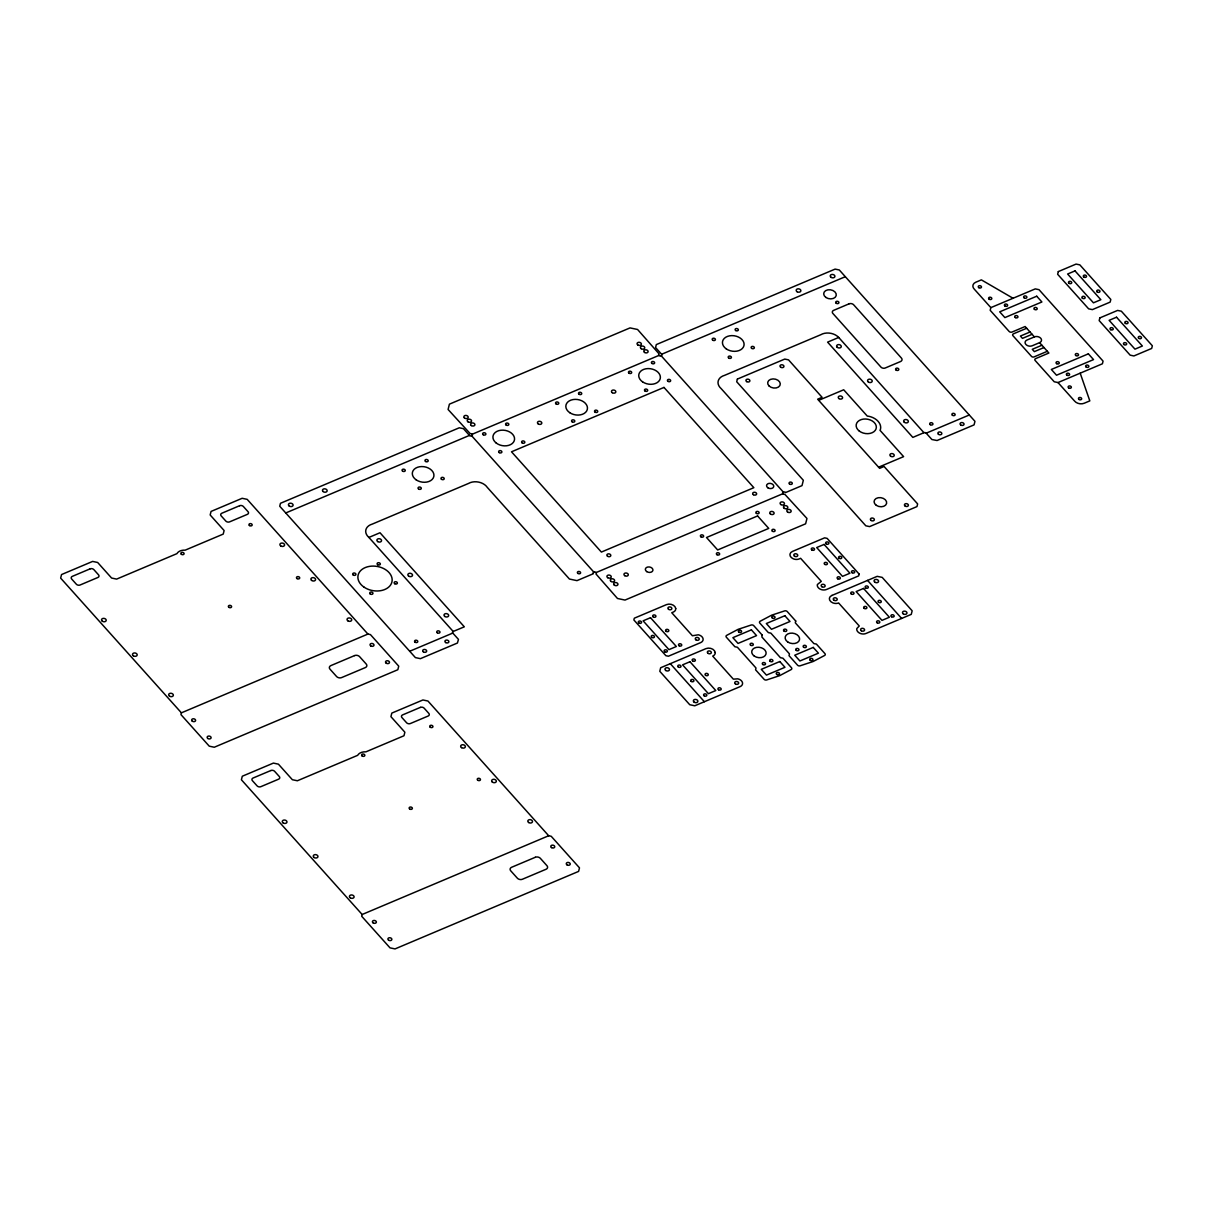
<?xml version="1.0" encoding="UTF-8"?>
<svg xmlns="http://www.w3.org/2000/svg" width="1213" height="1213" viewBox="0 0 1213 1213"><rect width="100%" height="100%" fill="white"/><g stroke="black" fill="none" stroke-linecap="round" stroke-linejoin="round"><path stroke-width="1.5" d="M1039.586 342.657L1048.881 353.028L1035.462 358.699A1.865 1.334 9.5 0 0 1035.129 360.458L1054.218 381.761L1057.994 382.55L1102.405 363.794L1103.072 361.125L1039.025 289.68L1035.265 288.891L990.854 307.632L990.172 310.301L1009.095 331.407A2.168 1.547 9.5 0 0 1012.082 332.028L1025.121 326.524L1034.416 336.896A4.549 3.23 9.5 0 1 1040.709 338.215A4.549 3.23 9.5 0 1 1039.586 342.657L1032.187 345.781A4.549 3.23 9.5 0 1 1025.895 344.462A4.549 3.23 9.5 0 1 1027.017 340.019L1034.416 336.896M181.404 712.835L180.949 714.609L209.258 746.177L214.276 747.238L397.834 669.728L398.743 666.18L370.435 634.596L367.918 634.065L181.404 712.835L60.65 578.116L61.545 574.553L92.628 561.422L97.662 562.483L111.596 578.04L116.63 579.101L176.886 553.659A9.158 6.52 9.5 0 1 185.18 550.156L223.222 534.099L224.117 530.536L210.167 514.979L211.062 511.431L242.145 498.3L247.179 499.347L367.918 634.065M362.156 914.496L361.701 916.27L390.01 947.853L395.029 948.915L578.601 871.404L579.496 867.856L551.202 836.273L548.685 835.742L362.156 914.496L241.402 779.777L242.297 776.229L273.395 763.098L278.414 764.16L292.363 779.716L297.382 780.763L357.638 755.335A9.158 6.52 9.5 0 1 365.932 751.833L403.974 735.76L404.869 732.212L390.92 716.656L391.814 713.092L422.912 699.977L427.931 701.023L548.685 835.742M285.752 512.963L469.461 435.406A1.638 1.168 9.5 0 0 471.614 435.922A1.638 1.168 9.5 0 0 472.266 434.466A1.638 1.168 9.5 0 0 470.25 433.693L448.082 409.478L449.416 404.156L630.017 327.904L637.568 329.481L659.114 353.923A1.638 1.168 9.5 0 0 659.068 355.515A1.638 1.168 9.5 0 0 661.252 355.849L783.31 492.084A1.638 1.168 9.5 0 1 785.569 492.569L802.005 485.625L803.34 480.287L721.219 388.676A12.054 8.582 9.5 0 1 724.586 375.348L820.807 334.712A12.054 8.582 9.5 0 1 838.699 337.457L923.942 432.707A1.638 1.168 9.5 0 1 926.201 433.177L969.278 414.998M472.13 434.269L658.962 355.394M926.201 433.177L931.887 439.515L937.058 440.516L974.069 424.884L974.964 421.336L839.305 269.983L835.105 269.104L656.294 344.598L655.581 347.555L661.616 354.272L845.325 276.7M838.699 337.457L827.6 342.142L912.828 437.393L923.942 432.707M453.192 631.473L368.904 537.435L380.003 532.75L464.321 626.818L453.192 631.473A1.638 1.168 9.5 0 0 452.783 633.065L409.706 651.26M818.684 400.351L843.702 389.782L867.295 416.104L868.781 416.271A14.541 10.356 9.5 0 1 880.471 429.311L880.016 430.312L903.609 456.634L878.591 467.187M1026.668 328.253L1013.446 333.833A1.941 1.38 9.5 0 0 1012.976 335.743L1031.414 356.304A1.865 1.319 9.5 0 0 1034.037 356.91L1047.335 351.3M1030.034 331.998L1020.406 336.062L1022.468 338.366L1032.096 334.303M1041.906 345.25L1032.278 349.314L1034.355 351.618L1043.968 347.555M596.083 572.566L782.901 493.691M832.027 595.401L877.181 576.342L882.2 577.388L912.161 610.806L911.266 614.369L865.961 633.489A5.913 4.2 9.5 0 1 859.441 633.05A5.913 4.2 9.5 0 1 856.833 628.531L859.259 625.999L838.592 602.952A5.913 4.2 9.5 0 1 834.21 603.286L832.755 602.846A5.913 4.2 9.5 0 1 831.875 595.462L832.042 595.416M1013.052 298.262L981.362 279.869L975.737 282.25A6.823 4.867 9.5 0 0 974.327 289.194L990.854 307.632M661.616 354.272L661.676 354.332A1.638 1.168 9.5 0 1 661.252 355.849M1057.994 382.55L1074.521 400.987A6.823 4.867 9.5 0 0 1084.195 403.247L1089.82 400.881L1080.192 373.164M867.553 580.39L901.638 618.433M471.736 435.876L593.824 572.096M469.461 435.406L463.442 428.674L459.257 427.795L280.476 503.289L279.733 506.246L415.392 657.598L420.411 658.659L457.422 643.026L458.469 639.403L452.783 633.065M670.304 663.678L704.389 701.721M783.431 492.038A1.638 1.168 9.5 0 0 782.764 493.494A1.638 1.168 9.5 0 0 784.781 494.267L806.963 518.482L805.614 523.804L625.013 600.071L617.478 598.479L595.992 573.992A1.638 1.168 9.5 0 0 595.901 572.4A1.638 1.168 9.5 0 0 593.703 572.142A1.638 1.168 9.5 0 0 593.415 573.688L576.979 580.633L569.443 579.041L487.323 487.429A12.054 8.582 9.5 0 0 468.476 483.471L372.255 524.107A12.054 8.582 9.5 0 0 368.904 537.435M675.717 608.456L675.656 609.548A5.913 4.2 9.5 0 1 673.23 612.095L671.759 612.717L692.411 635.764L698.279 634.793A5.913 4.2 9.5 0 1 702.979 638.432A5.913 4.2 9.5 0 1 700.614 642.632L668.408 656.218L665.892 655.702L633.868 619.964L634.323 618.19L666.528 604.605A5.913 4.2 9.5 0 1 675.717 608.456M715.185 652.473L715.109 653.58A5.913 4.2 9.5 0 1 712.698 656.112L733.349 679.159L737.731 678.825A5.913 4.2 9.5 0 1 742.432 682.464A5.913 4.2 9.5 0 1 740.066 686.649L694.761 705.784L689.742 704.723L659.781 671.305L660.676 667.741L705.981 648.621A5.913 4.2 9.5 0 1 715.185 652.473M737.383 379.078L736.7 381.746L865.824 525.805L869.585 526.594L916.967 506.594L917.635 503.926L884.065 466.474L879.622 468.339L817.653 399.198L822.096 397.318L788.526 359.867L784.75 359.078L737.383 379.078M762.28 635.172L761.84 636.946L780.429 657.689L782.946 658.219L791.467 667.726A2.001 1.425 9.5 0 1 791.103 669.606L779.686 675.641L766.692 679.932A2.001 1.425 9.5 0 1 764.084 679.295L755.563 669.788L756.002 667.999L737.413 647.257L734.896 646.741L726.375 637.234A2.001 1.425 9.5 0 1 726.723 635.339L738.156 629.32L751.15 625.029A2.001 1.425 9.5 0 1 753.758 625.665L762.28 635.172M795.743 621.041L795.288 622.83L813.878 643.572L816.394 644.088L824.916 653.595A2.001 1.425 9.5 0 1 824.567 655.49L813.135 661.51L800.14 665.801A2.001 1.425 9.5 0 1 797.532 665.164L789.011 655.657L789.466 653.883L770.861 633.141L768.36 632.61L759.838 623.103A2.001 1.425 9.5 0 1 760.187 621.223L771.62 615.188L784.614 610.912A2.001 1.425 9.5 0 1 787.222 611.534L795.743 621.041M859.153 574.098L858.713 575.872L826.508 589.473A5.913 4.2 9.5 0 1 819.988 589.033A5.913 4.2 9.5 0 1 817.38 584.514L821.277 581.361L800.61 558.298L799.14 558.935A5.913 4.2 9.5 0 1 794.758 559.269L793.287 558.814A5.913 4.2 9.5 0 1 792.423 551.445L824.628 537.844L827.13 538.375L859.153 574.098M1058.312 271.591L1057.63 274.259L1088.622 308.83L1092.397 309.618L1110.153 302.113L1110.82 299.459L1079.843 264.874L1076.067 264.085L1058.312 271.591M1099.827 317.912L1099.16 320.581L1130.152 355.151L1133.912 355.955L1151.683 348.449L1152.35 345.781L1121.358 311.21L1117.598 310.422L1099.827 317.912M90.096 568.852L72.34 576.357A2.729 1.941 9.5 0 0 71.673 579.01L76.313 584.196A2.729 1.941 9.5 0 0 80.088 585L97.844 577.494A2.729 1.941 9.5 0 0 98.526 574.826L93.871 569.64A2.729 1.941 9.5 0 0 90.096 568.852M239.613 505.715L221.858 513.22A2.729 1.941 9.5 0 0 221.175 515.889L225.83 521.074A2.729 1.941 9.5 0 0 229.606 521.863L247.361 514.357A2.729 1.941 9.5 0 0 248.043 511.704L243.388 506.518A2.729 1.941 9.5 0 0 239.613 505.715M848.827 303.932L834.028 310.194A3.23 2.305 9.5 0 0 833.134 313.742L880.638 366.751A3.214 2.29 9.5 0 0 885.672 367.812L900.471 361.565A3.578 2.547 9.5 0 0 901.365 358.002L853.846 304.994A3.381 2.411 9.5 0 0 848.827 303.932M663.981 387.417L511.507 451.797L601.375 552.067L753.849 487.687L663.981 387.417M1075.021 270.893L1067.622 274.017L1093.444 302.825L1100.843 299.702L1075.021 270.893M1036.721 296.215L999.709 311.832L1004.88 317.594L1041.891 301.976L1036.721 296.215M1116.536 317.215L1109.137 320.338L1134.959 349.147L1142.373 346.023L1116.536 317.215M354.56 655.596L330.876 665.603A3.639 2.593 9.5 0 0 329.981 669.151L336.592 676.536A3.639 2.593 9.5 0 0 341.626 677.582L365.31 667.59A3.639 2.593 9.5 0 0 366.205 664.027L359.594 656.658A3.639 2.593 9.5 0 0 354.56 655.596M1088.364 353.832L1051.353 369.465L1056.523 375.226L1093.535 359.594L1088.364 353.832M757.579 515.95L706.512 537.511L717.671 549.959L768.739 528.398L757.579 515.95M270.863 770.528L253.092 778.018A2.729 1.941 9.5 0 0 252.425 780.687L257.08 785.872A2.729 1.941 9.5 0 0 260.84 786.676L278.611 779.171A2.729 1.941 9.5 0 0 279.278 776.502L274.623 771.316A2.729 1.941 9.5 0 0 270.863 770.528M420.38 707.391L402.61 714.897A2.729 1.941 9.5 0 0 401.943 717.565L406.582 722.751A2.729 1.941 9.5 0 0 410.358 723.539L428.128 716.034A2.729 1.941 9.5 0 0 428.796 713.365L424.141 708.18A2.729 1.941 9.5 0 0 420.38 707.391M650.517 617.705L643.117 620.829L668.939 649.637L676.338 646.514L650.517 617.705M824.097 544.425L816.683 547.548L842.504 576.357L849.919 573.233L824.097 544.425M751.393 629.85L732.879 637.659L738.05 643.421L756.548 635.612L751.393 629.85M784.841 615.719L766.343 623.527L771.498 629.289L790.012 621.481L784.841 615.719M689.97 661.737L682.57 664.86L708.392 693.669L715.791 690.546L689.97 661.737M863.55 588.441L856.151 591.565L881.972 620.374L889.372 617.25L863.55 588.441M779.792 661.54L761.294 669.349L766.449 675.11L784.963 667.302L779.792 661.54M813.241 647.408L794.742 655.217L799.913 660.979L818.411 653.17L813.241 647.408M535.327 857.273L511.643 867.265A3.639 2.593 9.5 0 0 510.749 870.828L517.36 878.197A3.639 2.593 9.5 0 0 522.378 879.258L546.062 869.251A3.639 2.593 9.5 0 0 546.957 865.703L540.346 858.319A3.639 2.593 9.5 0 0 535.327 857.273M877.151 622.785A1.638 1.168 9.5 0 0 879.789 622.314A1.638 1.168 9.5 0 0 877.636 620.829A1.638 1.168 9.5 0 0 877.151 622.785M833.953 600.192A2.001 1.425 9.5 0 0 837.197 599.616A2.001 1.425 9.5 0 0 834.559 597.812A2.001 1.425 9.5 0 0 833.953 600.192M861.336 630.745A2.001 1.425 9.5 0 0 864.566 630.154A2.001 1.425 9.5 0 0 861.927 628.349A2.001 1.425 9.5 0 0 861.336 630.745M851.329 593.976A1.638 1.168 9.5 0 0 853.967 593.506A1.638 1.168 9.5 0 0 851.814 592.02A1.638 1.168 9.5 0 0 851.329 593.976M864.232 608.38A1.638 1.168 9.5 0 0 866.886 607.91A1.638 1.168 9.5 0 0 864.733 606.424A1.638 1.168 9.5 0 0 864.232 608.38M891.51 616.72A1.638 1.168 9.5 0 0 894.148 616.249A1.638 1.168 9.5 0 0 891.995 614.764A1.638 1.168 9.5 0 0 891.51 616.72M878.591 602.315A1.638 1.168 9.5 0 0 881.245 601.845A1.638 1.168 9.5 0 0 879.091 600.359A1.638 1.168 9.5 0 0 878.591 602.315M865.688 587.911A1.638 1.168 9.5 0 0 868.326 587.441A1.638 1.168 9.5 0 0 866.173 585.955A1.638 1.168 9.5 0 0 865.688 587.911M903.276 613.884A2.274 1.622 9.5 0 0 906.945 613.217A2.274 1.622 9.5 0 0 903.958 611.17A2.274 1.622 9.5 0 0 903.276 613.884M874.861 582.195A2.274 1.622 9.5 0 0 878.546 581.527A2.274 1.622 9.5 0 0 875.543 579.465A2.274 1.622 9.5 0 0 874.861 582.195M499.225 452.601A1.638 1.168 9.5 0 0 501.864 452.115A1.638 1.168 9.5 0 0 499.711 450.63A1.638 1.168 9.5 0 0 499.225 452.601M522.106 442.866A1.638 1.168 9.5 0 0 524.804 442.487A1.638 1.168 9.5 0 0 522.742 440.941A1.638 1.168 9.5 0 0 522.106 442.866M483.214 434.739A1.638 1.168 9.5 0 0 485.867 434.254A1.638 1.168 9.5 0 0 483.714 432.768A1.638 1.168 9.5 0 0 483.214 434.739M506.155 425.05A1.638 1.168 9.5 0 0 508.808 424.565A1.638 1.168 9.5 0 0 506.655 423.079A1.638 1.168 9.5 0 0 506.155 425.05M767.829 487.762A3.639 2.593 9.5 0 0 773.712 486.701A3.639 2.593 9.5 0 0 768.936 483.411A3.639 2.593 9.5 0 0 767.829 487.762M726.284 348.889A10.902 7.763 9.5 0 0 743.933 345.72A10.902 7.763 9.5 0 0 729.574 335.834A10.902 7.763 9.5 0 0 726.284 348.889M728.755 358.062A1.638 1.168 9.5 0 0 731.394 357.592A1.638 1.168 9.5 0 0 729.24 356.106A1.638 1.168 9.5 0 0 728.755 358.062M751.696 348.374A1.638 1.168 9.5 0 0 754.334 347.904A1.638 1.168 9.5 0 0 752.181 346.418A1.638 1.168 9.5 0 0 751.696 348.374M735.685 330.512A1.638 1.168 9.5 0 0 738.323 330.042A1.638 1.168 9.5 0 0 736.17 328.556A1.638 1.168 9.5 0 0 735.685 330.512M712.744 340.201A1.638 1.168 9.5 0 0 715.382 339.731A1.638 1.168 9.5 0 0 713.229 338.245A1.638 1.168 9.5 0 0 712.744 340.201M930.235 424.656A1.638 1.168 9.5 0 0 932.918 424.232A1.638 1.168 9.5 0 0 930.811 422.715A1.638 1.168 9.5 0 0 930.235 424.656M952.463 415.301A1.638 1.168 9.5 0 0 955.116 414.846A1.638 1.168 9.5 0 0 952.993 413.345A1.638 1.168 9.5 0 0 952.463 415.301M496.102 442.927A10.902 7.763 9.5 0 0 514.206 440.865A10.902 7.763 9.5 0 0 500.908 430.236A10.902 7.763 9.5 0 0 496.102 442.927M651.79 363.324A1.638 1.168 9.5 0 0 654.55 363.187A1.638 1.168 9.5 0 0 652.73 361.489A1.638 1.168 9.5 0 0 651.79 363.324M667.984 381.337A1.638 1.168 9.5 0 0 670.637 380.867A1.638 1.168 9.5 0 0 668.484 379.381A1.638 1.168 9.5 0 0 667.984 381.337M645.043 391.026A1.638 1.168 9.5 0 0 647.681 390.556A1.638 1.168 9.5 0 0 645.528 389.07A1.638 1.168 9.5 0 0 645.043 391.026M629.031 373.164A1.638 1.168 9.5 0 0 631.67 372.694A1.638 1.168 9.5 0 0 629.517 371.208A1.638 1.168 9.5 0 0 629.031 373.164M642.572 381.852A10.902 7.763 9.5 0 0 660.221 378.683A10.902 7.763 9.5 0 0 645.862 368.797A10.902 7.763 9.5 0 0 642.572 381.852M607.561 556.267A2.001 1.425 9.5 0 0 610.791 555.675A2.001 1.425 9.5 0 0 608.168 553.871A2.001 1.425 9.5 0 0 607.561 556.267M753.379 494.692A2.001 1.425 9.5 0 0 756.609 494.116A2.001 1.425 9.5 0 0 753.97 492.296A2.001 1.425 9.5 0 0 753.379 494.692M569.67 412.632A10.902 7.763 9.5 0 0 587.304 409.463A10.902 7.763 9.5 0 0 572.961 399.577A10.902 7.763 9.5 0 0 569.67 412.632M595.083 412.117A1.638 1.168 9.5 0 0 597.721 411.647A1.638 1.168 9.5 0 0 595.568 410.161A1.638 1.168 9.5 0 0 595.083 412.117M572.127 421.806A1.638 1.168 9.5 0 0 574.78 421.336A1.638 1.168 9.5 0 0 572.627 419.85A1.638 1.168 9.5 0 0 572.127 421.806M556.115 403.944A1.638 1.168 9.5 0 0 558.768 403.474A1.638 1.168 9.5 0 0 556.615 401.988A1.638 1.168 9.5 0 0 556.115 403.944M579.071 394.255A1.638 1.168 9.5 0 0 581.709 393.785A1.638 1.168 9.5 0 0 579.556 392.299A1.638 1.168 9.5 0 0 579.071 394.255M538.238 423.928A2.183 1.547 9.5 0 0 541.771 423.292A2.183 1.547 9.5 0 0 538.906 421.32A2.183 1.547 9.5 0 0 538.238 423.928M612.262 392.678A2.183 1.547 9.5 0 0 615.795 392.042A2.183 1.547 9.5 0 0 612.914 390.07A2.183 1.547 9.5 0 0 612.262 392.678M789.466 483.926A1.638 1.168 9.5 0 0 792.225 483.744A1.638 1.168 9.5 0 0 790.376 482.077A1.638 1.168 9.5 0 0 789.466 483.926M836.242 303.265A1.638 1.168 9.5 0 0 838.896 302.795A1.638 1.168 9.5 0 0 836.743 301.309A1.638 1.168 9.5 0 0 836.242 303.265M896.149 370.101A1.638 1.168 9.5 0 0 898.803 369.631A1.638 1.168 9.5 0 0 896.65 368.146A1.638 1.168 9.5 0 0 896.149 370.101M825.917 297.458A6.353 4.534 9.5 0 0 836.197 295.608A6.353 4.534 9.5 0 0 827.827 289.846A6.353 4.534 9.5 0 0 825.917 297.458M464.336 417.833A2.183 1.547 9.5 0 0 468.051 417.727A2.183 1.547 9.5 0 0 465.716 415.422A2.183 1.547 9.5 0 0 464.336 417.833M637.826 344.947A2.183 1.547 9.5 0 0 641.359 344.325A2.183 1.547 9.5 0 0 638.508 342.339A2.183 1.547 9.5 0 0 637.826 344.947M471.357 425.566A2.183 1.547 9.5 0 0 474.874 424.929A2.183 1.547 9.5 0 0 472.009 422.958A2.183 1.547 9.5 0 0 471.357 425.566M644.558 352.437A2.183 1.547 9.5 0 0 648.076 351.8A2.183 1.547 9.5 0 0 645.21 349.829A2.183 1.547 9.5 0 0 644.558 352.437M641.192 348.692A2.183 1.547 9.5 0 0 644.725 348.055A2.183 1.547 9.5 0 0 641.844 346.084A2.183 1.547 9.5 0 0 641.192 348.692M467.991 421.821A2.183 1.547 9.5 0 0 471.523 421.184A2.183 1.547 9.5 0 0 468.643 419.213A2.183 1.547 9.5 0 0 467.991 421.821M646.711 571.581A3.821 2.714 9.5 0 0 652.882 570.474A3.821 2.714 9.5 0 0 647.848 567.002A3.821 2.714 9.5 0 0 646.711 571.581M700.962 536.828A1.638 1.168 9.5 0 0 703.616 536.358A1.638 1.168 9.5 0 0 701.463 534.872A1.638 1.168 9.5 0 0 700.962 536.828M772.454 531.264A1.638 1.168 9.5 0 0 775.092 530.778A1.638 1.168 9.5 0 0 772.954 529.308A1.638 1.168 9.5 0 0 772.454 531.264M756.381 513.342A1.638 1.168 9.5 0 0 759.095 512.993A1.638 1.168 9.5 0 0 757.064 511.416A1.638 1.168 9.5 0 0 756.381 513.342M716.959 554.69A1.638 1.168 9.5 0 0 719.612 554.22A1.638 1.168 9.5 0 0 717.459 552.734A1.638 1.168 9.5 0 0 716.959 554.69M770.346 513.918A2.183 1.547 9.5 0 0 774.015 513.645A2.183 1.547 9.5 0 0 771.498 511.431A2.183 1.547 9.5 0 0 770.346 513.918M624.74 575.659A2.183 1.547 9.5 0 0 628.273 575.023A2.183 1.547 9.5 0 0 625.408 573.036A2.183 1.547 9.5 0 0 624.74 575.659M784.25 508.308A2.183 1.547 9.5 0 0 787.783 507.671A2.183 1.547 9.5 0 0 784.902 505.685A2.183 1.547 9.5 0 0 784.25 508.308M611.049 581.436A2.183 1.547 9.5 0 0 614.582 580.8A2.183 1.547 9.5 0 0 611.701 578.828A2.183 1.547 9.5 0 0 611.049 581.436M607.698 577.691A2.183 1.547 9.5 0 0 611.216 577.054A2.183 1.547 9.5 0 0 608.35 575.083A2.183 1.547 9.5 0 0 607.698 577.691M780.899 504.563A2.183 1.547 9.5 0 0 784.417 503.926A2.183 1.547 9.5 0 0 781.551 501.939A2.183 1.547 9.5 0 0 780.899 504.563M614.4 585.182A2.183 1.547 9.5 0 0 617.933 584.545A2.183 1.547 9.5 0 0 615.067 582.574A2.183 1.547 9.5 0 0 614.4 585.182M787.601 512.053A2.183 1.547 9.5 0 0 791.134 511.416A2.183 1.547 9.5 0 0 788.268 509.43A2.183 1.547 9.5 0 0 787.601 512.053M444.822 616.462A2.365 1.683 9.5 0 0 448.643 615.795A2.365 1.683 9.5 0 0 445.55 613.642A2.365 1.683 9.5 0 0 444.822 616.462M408.614 576.084A2.365 1.683 9.5 0 0 412.481 575.508A2.365 1.683 9.5 0 0 409.478 573.294A2.365 1.683 9.5 0 0 408.614 576.084M377.698 541.559A2.365 1.683 9.5 0 0 381.519 540.877A2.365 1.683 9.5 0 0 378.411 538.739A2.365 1.683 9.5 0 0 377.698 541.559M837.167 347.236A2.365 1.683 9.5 0 0 841.155 347.009A2.365 1.683 9.5 0 0 838.501 344.583A2.365 1.683 9.5 0 0 837.167 347.236M868.432 382.065A2.365 1.683 9.5 0 0 872.208 381.307A2.365 1.683 9.5 0 0 869.054 379.214A2.365 1.683 9.5 0 0 868.432 382.065M904.261 422.215A2.365 1.683 9.5 0 0 908.234 421.912A2.365 1.683 9.5 0 0 905.52 419.516A2.365 1.683 9.5 0 0 904.261 422.215M445.656 642.541A2.001 1.425 9.5 0 0 448.855 641.874A2.001 1.425 9.5 0 0 446.141 640.13A2.001 1.425 9.5 0 0 445.656 642.541M423.398 651.881A2.001 1.425 9.5 0 0 426.642 651.305A2.001 1.425 9.5 0 0 424.004 649.486A2.001 1.425 9.5 0 0 423.398 651.881M938.483 434.299A2.001 1.425 9.5 0 0 941.773 433.875A2.001 1.425 9.5 0 0 939.287 431.964A2.001 1.425 9.5 0 0 938.483 434.299M960.681 424.929A2.001 1.425 9.5 0 0 963.986 424.489A2.001 1.425 9.5 0 0 961.484 422.579A2.001 1.425 9.5 0 0 960.681 424.929M797.108 291.742A2.365 1.683 9.5 0 0 800.853 290.908A2.365 1.683 9.5 0 0 797.608 288.876A2.365 1.683 9.5 0 0 797.108 291.742M831.102 277.337A2.365 1.683 9.5 0 0 834.893 276.579A2.365 1.683 9.5 0 0 831.724 274.487A2.365 1.683 9.5 0 0 831.102 277.337M323.022 491.477A2.365 1.683 9.5 0 0 327.025 491.265A2.365 1.683 9.5 0 0 324.387 488.824A2.365 1.683 9.5 0 0 323.022 491.477M289.255 506.064A2.365 1.683 9.5 0 0 293.076 505.381A2.365 1.683 9.5 0 0 289.968 503.243A2.365 1.683 9.5 0 0 289.255 506.064M415.028 642.132A1.638 1.168 9.5 0 0 417.742 641.798A1.638 1.168 9.5 0 0 415.71 640.221A1.638 1.168 9.5 0 0 415.028 642.132M437.211 632.731A1.638 1.168 9.5 0 0 439.925 632.458A1.638 1.168 9.5 0 0 437.954 630.836A1.638 1.168 9.5 0 0 437.211 632.731M402.61 471.144A1.638 1.168 9.5 0 0 405.248 470.674A1.638 1.168 9.5 0 0 403.095 469.188A1.638 1.168 9.5 0 0 402.61 471.144M425.551 461.456A1.638 1.168 9.5 0 0 428.189 460.985A1.638 1.168 9.5 0 0 426.036 459.5A1.638 1.168 9.5 0 0 425.551 461.456M418.576 488.991A1.638 1.168 9.5 0 0 421.26 488.566A1.638 1.168 9.5 0 0 419.152 487.05A1.638 1.168 9.5 0 0 418.576 488.991M441.456 479.241A1.638 1.168 9.5 0 0 444.17 478.953A1.638 1.168 9.5 0 0 442.184 477.346A1.638 1.168 9.5 0 0 441.456 479.241M416.15 479.832A10.902 7.763 9.5 0 0 433.784 476.664A10.902 7.763 9.5 0 0 419.44 466.778A10.902 7.763 9.5 0 0 416.15 479.832M577.888 573.4A1.638 1.168 9.5 0 0 580.572 573.021A1.638 1.168 9.5 0 0 578.525 571.475A1.638 1.168 9.5 0 0 577.888 573.4M377.668 564.682A1.638 1.168 9.5 0 0 380.321 564.197A1.638 1.168 9.5 0 0 378.168 562.726A1.638 1.168 9.5 0 0 377.668 564.682M363.976 587.107A17.27 12.297 9.5 0 0 391.905 582.073A17.27 12.297 9.5 0 0 369.192 566.426A17.27 12.297 9.5 0 0 363.976 587.107M370.283 594.006A1.638 1.168 9.5 0 0 372.937 593.536A1.638 1.168 9.5 0 0 370.784 592.05A1.638 1.168 9.5 0 0 370.283 594.006M394.741 583.711A1.638 1.168 9.5 0 0 397.364 583.195A1.638 1.168 9.5 0 0 395.18 581.74A1.638 1.168 9.5 0 0 394.741 583.711M353.241 574.992A1.638 1.168 9.5 0 0 355.894 574.522A1.638 1.168 9.5 0 0 353.741 573.036A1.638 1.168 9.5 0 0 353.241 574.992M207.848 738.49A2.001 1.425 9.5 0 0 211.077 737.913A2.001 1.425 9.5 0 0 208.439 736.094A2.001 1.425 9.5 0 0 207.848 738.49M192.245 721.129A2.001 1.425 9.5 0 0 195.551 720.719A2.001 1.425 9.5 0 0 193.079 718.793A2.001 1.425 9.5 0 0 192.245 721.129M386.159 663.132A2.001 1.425 9.5 0 0 389.449 662.647A2.001 1.425 9.5 0 0 386.902 660.767A2.001 1.425 9.5 0 0 386.159 663.132M370.738 645.892A2.001 1.425 9.5 0 0 373.968 645.301A2.001 1.425 9.5 0 0 371.33 643.496A2.001 1.425 9.5 0 0 370.738 645.892M102.362 621.238A2.365 1.683 9.5 0 0 106.183 620.556A2.365 1.683 9.5 0 0 103.075 618.403A2.365 1.683 9.5 0 0 102.362 621.238M133.339 655.808A2.365 1.683 9.5 0 0 137.16 655.126A2.365 1.683 9.5 0 0 134.052 652.988A2.365 1.683 9.5 0 0 133.339 655.808M169.593 696.217A2.365 1.683 9.5 0 0 173.338 695.367A2.365 1.683 9.5 0 0 170.078 693.336A2.365 1.683 9.5 0 0 169.593 696.217M280.734 545.926A2.365 1.683 9.5 0 0 284.555 545.228A2.365 1.683 9.5 0 0 281.446 543.09A2.365 1.683 9.5 0 0 280.734 545.926M311.544 580.36A2.365 1.683 9.5 0 0 315.486 579.981A2.365 1.683 9.5 0 0 312.681 577.631A2.365 1.683 9.5 0 0 311.544 580.36M347.873 620.829A2.365 1.683 9.5 0 0 351.694 620.146A2.365 1.683 9.5 0 0 348.586 617.993A2.365 1.683 9.5 0 0 347.873 620.829M839.032 398.607A2.183 1.547 9.5 0 0 842.565 397.97A2.183 1.547 9.5 0 0 839.684 395.999A2.183 1.547 9.5 0 0 839.032 398.607M890.63 456.194A2.183 1.547 9.5 0 0 894.193 455.633A2.183 1.547 9.5 0 0 891.403 453.601A2.183 1.547 9.5 0 0 890.63 456.194M859.244 431.024A10.174 7.248 9.5 0 0 876.059 428.886A10.174 7.248 9.5 0 0 863.444 419.091A10.174 7.248 9.5 0 0 859.244 431.024M905.201 506.109A2.001 1.425 9.5 0 0 908.385 505.442A2.001 1.425 9.5 0 0 905.686 503.683A2.001 1.425 9.5 0 0 905.201 506.109M871.101 520.453A2.001 1.425 9.5 0 0 874.33 519.861A2.001 1.425 9.5 0 0 871.707 518.057A2.001 1.425 9.5 0 0 871.101 520.453M746.632 381.579A2.001 1.425 9.5 0 0 749.861 381.003A2.001 1.425 9.5 0 0 747.238 379.184A2.001 1.425 9.5 0 0 746.632 381.579M780.687 367.205A2.001 1.425 9.5 0 0 783.916 366.629A2.001 1.425 9.5 0 0 781.278 364.81A2.001 1.425 9.5 0 0 780.687 367.205M876.302 505.336A6.353 4.534 9.5 0 0 886.582 503.486A6.353 4.534 9.5 0 0 878.212 497.724A6.353 4.534 9.5 0 0 876.302 505.336M769.027 385.916A6.353 4.534 9.5 0 0 779.853 385.628A6.353 4.534 9.5 0 0 773.03 378.896A6.353 4.534 9.5 0 0 769.027 385.916M1004.971 306.025A1.638 1.168 9.5 0 0 1007.609 305.54A1.638 1.168 9.5 0 0 1005.456 304.054A1.638 1.168 9.5 0 0 1004.971 306.025M1024.212 297.898A1.638 1.168 9.5 0 0 1026.865 297.412A1.638 1.168 9.5 0 0 1024.712 295.927A1.638 1.168 9.5 0 0 1024.212 297.898M1034.431 309.33A1.638 1.168 9.5 0 0 1037.16 309.042A1.638 1.168 9.5 0 0 1035.174 307.435A1.638 1.168 9.5 0 0 1034.431 309.33M1015.357 317.579A1.638 1.168 9.5 0 0 1017.95 317.018A1.638 1.168 9.5 0 0 1015.721 315.592A1.638 1.168 9.5 0 0 1015.357 317.579M1056.614 363.642A1.638 1.168 9.5 0 0 1059.252 363.157A1.638 1.168 9.5 0 0 1057.099 361.686A1.638 1.168 9.5 0 0 1056.614 363.642M1075.855 355.515A1.638 1.168 9.5 0 0 1078.509 355.045A1.638 1.168 9.5 0 0 1076.356 353.559A1.638 1.168 9.5 0 0 1075.855 355.515M1086.12 366.993A1.638 1.168 9.5 0 0 1088.819 366.629A1.638 1.168 9.5 0 0 1086.772 365.068A1.638 1.168 9.5 0 0 1086.12 366.993M1066.94 375.166A1.638 1.168 9.5 0 0 1069.593 374.681A1.638 1.168 9.5 0 0 1067.44 373.21A1.638 1.168 9.5 0 0 1066.94 375.166M1125.391 323.371A1.638 1.168 9.5 0 0 1128.045 322.901A1.638 1.168 9.5 0 0 1125.891 321.415A1.638 1.168 9.5 0 0 1125.391 323.371M1138.825 338.366A1.638 1.168 9.5 0 0 1141.463 337.881A1.638 1.168 9.5 0 0 1139.31 336.395A1.638 1.168 9.5 0 0 1138.825 338.366M1123.905 344.522A1.638 1.168 9.5 0 0 1126.634 344.234A1.638 1.168 9.5 0 0 1124.648 342.627A1.638 1.168 9.5 0 0 1123.905 344.522M1110.653 329.663A1.638 1.168 9.5 0 0 1113.246 329.102A1.638 1.168 9.5 0 0 1111.017 327.677A1.638 1.168 9.5 0 0 1110.653 329.663M1083.876 277.049A1.638 1.168 9.5 0 0 1086.514 276.579A1.638 1.168 9.5 0 0 1084.361 275.093A1.638 1.168 9.5 0 0 1083.876 277.049M1097.295 292.03A1.638 1.168 9.5 0 0 1099.948 291.56A1.638 1.168 9.5 0 0 1097.795 290.074A1.638 1.168 9.5 0 0 1097.295 292.03M1082.39 298.201A1.638 1.168 9.5 0 0 1085.104 297.913A1.638 1.168 9.5 0 0 1083.133 296.306A1.638 1.168 9.5 0 0 1082.39 298.201M1069.123 283.342A1.638 1.168 9.5 0 0 1071.731 282.781A1.638 1.168 9.5 0 0 1069.487 281.355A1.638 1.168 9.5 0 0 1069.123 283.342M978.83 287.663A1.638 1.168 9.5 0 0 981.469 287.193A1.638 1.168 9.5 0 0 979.316 285.707A1.638 1.168 9.5 0 0 978.83 287.663M989.156 299.186A1.638 1.168 9.5 0 0 991.794 298.716A1.638 1.168 9.5 0 0 989.656 297.23A1.638 1.168 9.5 0 0 989.156 299.186M1068.683 387.933A1.638 1.168 9.5 0 0 1071.337 387.447A1.638 1.168 9.5 0 0 1069.184 385.977A1.638 1.168 9.5 0 0 1068.683 387.933M1079.024 399.456A1.638 1.168 9.5 0 0 1081.662 398.971A1.638 1.168 9.5 0 0 1079.509 397.5A1.638 1.168 9.5 0 0 1079.024 399.456M228.939 607.349A1.638 1.168 9.5 0 0 231.577 606.864A1.638 1.168 9.5 0 0 229.439 605.378A1.638 1.168 9.5 0 0 228.939 607.349M297.033 578.586A1.638 1.168 9.5 0 0 299.687 578.116A1.638 1.168 9.5 0 0 297.534 576.63A1.638 1.168 9.5 0 0 297.033 578.586M249.438 525.517A1.638 1.168 9.5 0 0 252.137 525.184A1.638 1.168 9.5 0 0 250.121 523.607A1.638 1.168 9.5 0 0 249.438 525.517M181.419 554.326A1.638 1.168 9.5 0 0 184.073 553.856A1.638 1.168 9.5 0 0 181.92 552.37A1.638 1.168 9.5 0 0 181.419 554.326M665.77 670.486A2.274 1.622 9.5 0 0 669.44 669.819A2.274 1.622 9.5 0 0 666.453 667.756A2.274 1.622 9.5 0 0 665.77 670.486M694.17 702.175A2.274 1.622 9.5 0 0 697.839 701.508A2.274 1.622 9.5 0 0 694.852 699.446A2.274 1.622 9.5 0 0 694.17 702.175M678.34 667.014A1.638 1.168 9.5 0 0 680.993 666.528A1.638 1.168 9.5 0 0 678.84 665.058A1.638 1.168 9.5 0 0 678.34 667.014M691.258 681.418A1.638 1.168 9.5 0 0 693.897 680.948A1.638 1.168 9.5 0 0 691.744 679.462A1.638 1.168 9.5 0 0 691.258 681.418M704.162 695.822A1.638 1.168 9.5 0 0 706.815 695.352A1.638 1.168 9.5 0 0 704.662 693.866A1.638 1.168 9.5 0 0 704.162 695.822M692.699 660.949A1.638 1.168 9.5 0 0 695.352 660.479A1.638 1.168 9.5 0 0 693.199 658.993A1.638 1.168 9.5 0 0 692.699 660.949M705.617 675.353A1.638 1.168 9.5 0 0 708.256 674.883A1.638 1.168 9.5 0 0 706.102 673.397A1.638 1.168 9.5 0 0 705.617 675.353M718.521 689.757A1.638 1.168 9.5 0 0 721.174 689.287A1.638 1.168 9.5 0 0 719.021 687.801A1.638 1.168 9.5 0 0 718.521 689.757M735.427 683.905A2.001 1.425 9.5 0 0 738.656 683.313A2.001 1.425 9.5 0 0 736.033 681.509A2.001 1.425 9.5 0 0 735.427 683.905M708.058 653.352A2.001 1.425 9.5 0 0 711.288 652.776A2.001 1.425 9.5 0 0 708.665 650.956A2.001 1.425 9.5 0 0 708.058 653.352M638.887 622.997A1.638 1.168 9.5 0 0 641.541 622.512A1.638 1.168 9.5 0 0 639.387 621.026A1.638 1.168 9.5 0 0 638.887 622.997M651.806 637.401A1.638 1.168 9.5 0 0 654.444 636.916A1.638 1.168 9.5 0 0 652.291 635.43A1.638 1.168 9.5 0 0 651.806 637.401M664.709 651.806A1.638 1.168 9.5 0 0 667.362 651.32A1.638 1.168 9.5 0 0 665.209 649.834A1.638 1.168 9.5 0 0 664.709 651.806M653.246 616.932A1.638 1.168 9.5 0 0 655.899 616.447A1.638 1.168 9.5 0 0 653.746 614.961A1.638 1.168 9.5 0 0 653.246 616.932M666.164 631.336A1.638 1.168 9.5 0 0 668.803 630.851A1.638 1.168 9.5 0 0 666.65 629.365A1.638 1.168 9.5 0 0 666.164 631.336M679.068 645.741A1.638 1.168 9.5 0 0 681.721 645.255A1.638 1.168 9.5 0 0 679.568 643.785A1.638 1.168 9.5 0 0 679.068 645.741M695.974 639.873A2.001 1.425 9.5 0 0 699.204 639.296A2.001 1.425 9.5 0 0 696.58 637.477A2.001 1.425 9.5 0 0 695.974 639.873M668.606 609.335A2.001 1.425 9.5 0 0 671.835 608.759A2.001 1.425 9.5 0 0 669.197 606.94A2.001 1.425 9.5 0 0 668.606 609.335M362.187 756.002A1.638 1.168 9.5 0 0 364.825 755.532A1.638 1.168 9.5 0 0 362.672 754.046A1.638 1.168 9.5 0 0 362.187 756.002M430.206 727.194A1.638 1.168 9.5 0 0 432.905 726.845A1.638 1.168 9.5 0 0 430.873 725.283A1.638 1.168 9.5 0 0 430.206 727.194M477.786 780.262A1.638 1.168 9.5 0 0 480.439 779.792A1.638 1.168 9.5 0 0 478.286 778.306A1.638 1.168 9.5 0 0 477.786 780.262M409.691 809.01A1.638 1.168 9.5 0 0 412.344 808.54A1.638 1.168 9.5 0 0 410.191 807.054A1.638 1.168 9.5 0 0 409.691 809.01M528.641 822.505A2.365 1.683 9.5 0 0 532.462 821.823A2.365 1.683 9.5 0 0 529.353 819.67A2.365 1.683 9.5 0 0 528.641 822.505M492.296 782.021A2.365 1.683 9.5 0 0 496.253 781.657A2.365 1.683 9.5 0 0 493.448 779.307A2.365 1.683 9.5 0 0 492.296 782.021M461.501 747.602A2.365 1.683 9.5 0 0 465.322 746.905A2.365 1.683 9.5 0 0 462.214 744.767A2.365 1.683 9.5 0 0 461.501 747.602M350.36 897.893A2.365 1.683 9.5 0 0 354.09 897.044A2.365 1.683 9.5 0 0 350.845 895.012A2.365 1.683 9.5 0 0 350.36 897.893M314.106 857.485A2.365 1.683 9.5 0 0 317.927 856.803A2.365 1.683 9.5 0 0 314.819 854.649A2.365 1.683 9.5 0 0 314.106 857.485M283.114 822.914A2.365 1.683 9.5 0 0 286.935 822.232A2.365 1.683 9.5 0 0 283.827 820.079A2.365 1.683 9.5 0 0 283.114 822.914M388.6 940.166A2.001 1.425 9.5 0 0 391.829 939.59A2.001 1.425 9.5 0 0 389.206 937.77A2.001 1.425 9.5 0 0 388.6 940.166M373.013 922.805A2.001 1.425 9.5 0 0 376.318 922.396A2.001 1.425 9.5 0 0 373.847 920.47A2.001 1.425 9.5 0 0 373.013 922.805M566.926 864.808A2.001 1.425 9.5 0 0 570.201 864.323A2.001 1.425 9.5 0 0 567.669 862.443A2.001 1.425 9.5 0 0 566.926 864.808M551.49 847.569A2.001 1.425 9.5 0 0 554.72 846.977A2.001 1.425 9.5 0 0 552.097 845.173A2.001 1.425 9.5 0 0 551.49 847.569M776.82 674.443A1.638 1.168 9.5 0 0 779.474 673.958A1.638 1.168 9.5 0 0 777.321 672.472A1.638 1.168 9.5 0 0 776.82 674.443M738.914 632.14A1.638 1.168 9.5 0 0 741.568 631.67A1.638 1.168 9.5 0 0 739.414 630.184A1.638 1.168 9.5 0 0 738.914 632.14M762.856 664.527A1.638 1.168 9.5 0 0 765.494 664.057A1.638 1.168 9.5 0 0 763.341 662.571A1.638 1.168 9.5 0 0 762.856 664.527M770.134 661.328A1.638 1.168 9.5 0 0 772.863 661.04A1.638 1.168 9.5 0 0 770.892 659.432A1.638 1.168 9.5 0 0 770.134 661.328M750.65 645.225A1.638 1.168 9.5 0 0 753.288 644.74A1.638 1.168 9.5 0 0 751.135 643.269A1.638 1.168 9.5 0 0 750.65 645.225M754.274 656.081A7.263 5.17 9.5 0 0 766.025 653.974A7.263 5.17 9.5 0 0 756.457 647.378A7.263 5.17 9.5 0 0 754.274 656.081M787.722 641.965A7.263 5.17 9.5 0 0 799.488 639.842A7.263 5.17 9.5 0 0 789.921 633.247A7.263 5.17 9.5 0 0 787.722 641.965M784.098 631.094A1.638 1.168 9.5 0 0 786.752 630.624A1.638 1.168 9.5 0 0 784.599 629.138A1.638 1.168 9.5 0 0 784.098 631.094M803.597 647.196A1.638 1.168 9.5 0 0 806.311 646.908A1.638 1.168 9.5 0 0 804.355 645.301A1.638 1.168 9.5 0 0 803.597 647.196M796.304 650.411A1.638 1.168 9.5 0 0 798.958 649.925A1.638 1.168 9.5 0 0 796.805 648.455A1.638 1.168 9.5 0 0 796.304 650.411M810.284 660.312A1.638 1.168 9.5 0 0 812.922 659.842A1.638 1.168 9.5 0 0 810.769 658.356A1.638 1.168 9.5 0 0 810.284 660.312M772.378 618.024A1.638 1.168 9.5 0 0 775.016 617.538A1.638 1.168 9.5 0 0 772.863 616.052A1.638 1.168 9.5 0 0 772.378 618.024M794.5 556.176A2.001 1.425 9.5 0 0 797.729 555.599A2.001 1.425 9.5 0 0 795.106 553.78A2.001 1.425 9.5 0 0 794.5 556.176M821.868 586.713A2.001 1.425 9.5 0 0 825.113 586.137A2.001 1.425 9.5 0 0 822.475 584.317A2.001 1.425 9.5 0 0 821.868 586.713M837.683 578.768A1.638 1.168 9.5 0 0 840.336 578.283A1.638 1.168 9.5 0 0 838.183 576.812A1.638 1.168 9.5 0 0 837.683 578.768M824.779 564.363A1.638 1.168 9.5 0 0 827.418 563.878A1.638 1.168 9.5 0 0 825.265 562.392A1.638 1.168 9.5 0 0 824.779 564.363M811.861 549.959A1.638 1.168 9.5 0 0 814.514 549.474A1.638 1.168 9.5 0 0 812.361 547.988A1.638 1.168 9.5 0 0 811.861 549.959M852.042 572.703A1.638 1.168 9.5 0 0 854.695 572.218A1.638 1.168 9.5 0 0 852.542 570.747A1.638 1.168 9.5 0 0 852.042 572.703M839.138 558.298A1.638 1.168 9.5 0 0 841.777 557.813A1.638 1.168 9.5 0 0 839.639 556.342A1.638 1.168 9.5 0 0 839.138 558.298M826.22 543.894A1.638 1.168 9.5 0 0 828.873 543.409A1.638 1.168 9.5 0 0 826.72 541.938A1.638 1.168 9.5 0 0 826.22 543.894"/></g></svg>
